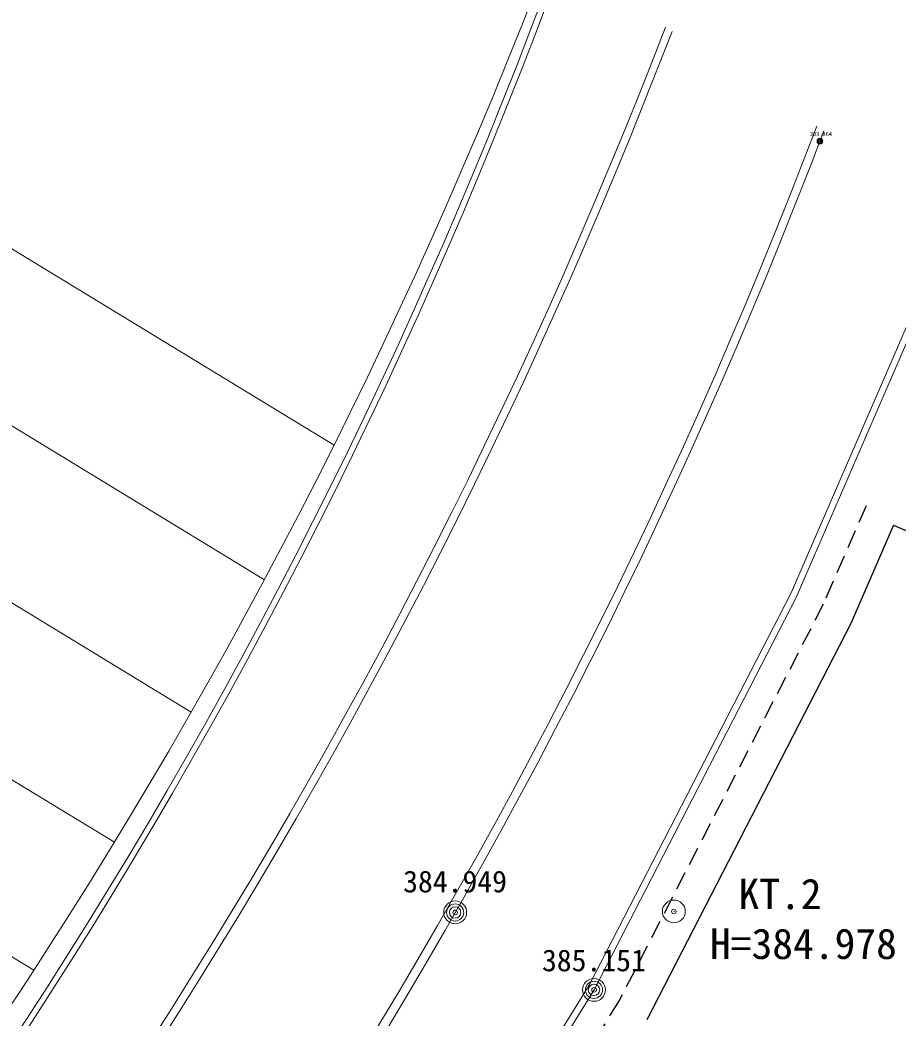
# Model space of a CAD drawing. Units: millimetres, scale not verified. Extents: x -77100 to 77100, y -52400 to 52400.
# Drawn here: x 12650 to 31829, y 9107 to 30914 of the extents above; entities that cross this region are included whole.
import ezdxf
from ezdxf.enums import TextEntityAlignment as Align

# ---------------------------------------------------------------- set-up
doc = ezdxf.new("R2010")
doc.units = ezdxf.units.MM
doc.header["$LTSCALE"] = 200
doc.header["$PDMODE"] = 32
doc.header["$PDSIZE"] = 100
doc.linetypes.add('DASHED2', pattern=[3, 2, -1])
for name, color, linetype, lineweight in [('0-0_D-BGD', 7, 'Continuous', 13), ('0-1_D-BGD-HTXT', 251, 'Continuous', 13), ('0-3_D-BMK-SRVR', 3, 'Continuous', 13), ('0-B_建築限界面積', 5, 'Continuous', 25)]:
    doc.layers.add(name, color=color, linetype=linetype, lineweight=lineweight)
doc.styles.add('ＭＳ ゴシック', font='')
doc.styles.get('ＭＳ ゴシック').set_extended_font_data('MS Gothic')

msp = doc.modelspace()

# ---------------------------------------------------------------- linework, layer by layer
at = {"layer": '0-0_D-BGD'}
for p, q in [((19510.1, 21625.1), (10451.7, 27142.9)), ((17989.9, 18684), (8790.9, 24287.4)), ((16390.4, 15791.2), (9797.8, 19807)), ((14711.8, 12946.6), (5469.5, 18576.3)), ((12954.2, 10150.1), (6202.9, 14262.5))]:
    msp.add_line(p, q, dxfattribs=at)
for points in [[(33049.9, 26595.4), (29494.8, 18397.3), (25082.6, 9827), (20157.7, 1868.5), (14760.6, -5514.6), (9061.5, -12266.4), (3091.8, -18360)], [(33202.5, 26595.4), (29602, 18292.4), (25189.8, 9722.1), (20264.9, 1763.5), (14867.7, -5619.5), (9168.7, -12371.4), (3198.9, -18464.9)]]:
    msp.add_lwpolyline(points, dxfattribs=at)
for centre, radius, start, end in [((-86053, 74325.6), 117987, 313.02609, 339.18853), ((-83527.9, 71748), 114912.5, 313.14974, 339.92152), ((-83526.8, 71747.2), 115041.2, 313.1901, 339.90655), ((-86318.7, 74215.6), 121132.7, 313.90457, 338.97629), ((-86184.5, 74095.6), 121132.7, 313.90069, 338.98929), ((-83194.8, 71585.1), 121132.7, 313.75925, 339.21306), ((-83052.1, 71444.9), 121132.7, 313.75938, 339.232)]:
    msp.add_arc(centre, radius, start, end, dxfattribs=at)
at = {"layer": '0-1_D-BGD-HTXT'}
for radius in [62.5, 46.9, 31.2]:
    msp.add_circle((30122.8, 28264.3), radius, dxfattribs=at)
at = {"layer": '0-1_D-BGD-HTXT', "color": 7}
for centre, radius in [((22156.8, 11414.5), 250), ((22156.8, 11414.5), 187.5), ((22156.8, 11414.5), 125), ((25189.8, 9722.1), 250), ((25189.8, 9722.1), 187.5), ((25189.8, 9722.1), 125)]:
    msp.add_circle(centre, radius, dxfattribs=at)
at = {"layer": '0-1_D-BGD-HTXT'}
msp.add_point((30122.8, 28264.3), dxfattribs=at)
at = {"layer": '0-1_D-BGD-HTXT', "color": 7}
for p in [(22156.8, 11414.5), (26933.2, 11435.6), (25189.8, 9722.1)]:
    msp.add_point(p, dxfattribs=at)
at = {"layer": '0-3_D-BMK-SRVR'}
msp.add_circle((26933.2, 11435.6), 250, dxfattribs=at)
at = {"layer": '0-B_建築限界面積', "linetype": 'DASHED2'}
for p, q in [((31130.5, 20301.4), (30196.6, 18147.7)), ((30196.6, 18147.7), (25740.4, 9492)), ((25740.4, 9492), (20761.2, 1445.6))]:
    msp.add_line(p, q, dxfattribs=at)
at = {"layer": '0-B_建築限界面積', "color": 1}
msp.add_line((31734, 19878.6), (32892.1, 19376.4), dxfattribs=at)
msp.add_lwpolyline([(31734, 19878.6), (30800.1, 17724.9), (26343.9, 9069.2)], dxfattribs=at)

# ---------------------------------------------------------------- texts
at = {"layer": '0-1_D-BGD-HTXT', "style": 'ＭＳ ゴシック', "width": 1.05}
msp.add_text('383.864', height=91.64, dxfattribs=at).set_placement((29904.1, 28351.8), align=Align.BOTTOM_LEFT)
at = {"layer": '0-1_D-BGD-HTXT', "color": 7, "style": 'ＭＳ ゴシック'}
for s, p in [('384.949', (21019.8, 11709.3)), ('385.151', (24052.8, 9985.5))]:
    msp.add_text(s, height=476.3, dxfattribs=at).set_placement(p, align=Align.BOTTOM_LEFT)
at = {"layer": '0-3_D-BMK-SRVR', "style": 'ＭＳ ゴシック'}
for s, p in [('KT.2', (28344, 11285.8)), ('H=384.978', (27721.8, 10196.9))]:
    msp.add_text(s, height=666.9, dxfattribs=at).set_placement(p, align=Align.BOTTOM_LEFT)

doc.saveas('drawing.dxf')
